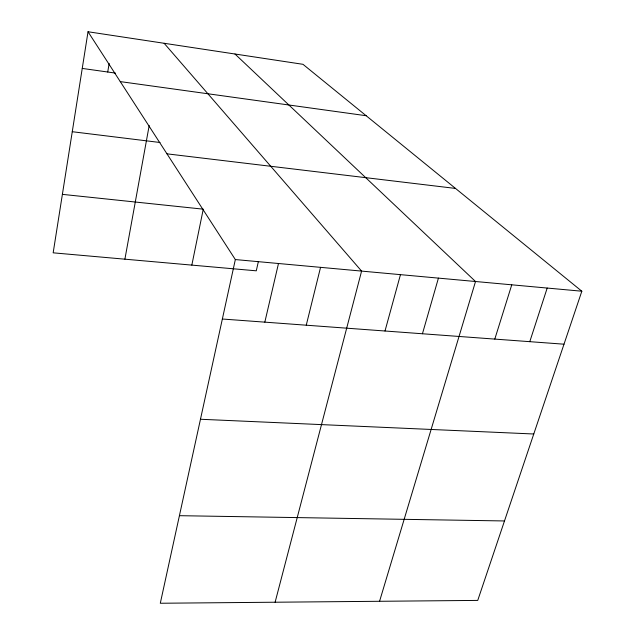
<?xml version="1.0" encoding="UTF-8"?>
<svg xmlns="http://www.w3.org/2000/svg" width="635" height="635" viewBox="0 0 635 635"><rect width="100%" height="100%" fill="white"/><g stroke="black" fill="none" stroke-linecap="round" stroke-linejoin="round"><path stroke-width="0.95" d="M88.027 31.75L235.339 259.564L160.298 603.25L477.742 600.408L581.835 291.219L302.974 64.31L88.027 31.75L53.165 252.825L256.278 270.82L258.389 261.461M107.728 72.017L109.157 63.405M124.897 259.183L149.185 125.532M191.833 265.113L203.263 209.169L62.389 194.358M264.827 322.143L278.487 263.509M306.253 325.199L320.556 267.351M275.114 602.226L361.593 271.097L164.132 43.275M385 331.002L400.463 274.653M422.442 333.756L438.428 278.122M379.563 601.289L475.52 281.511L234.966 54.007M494.8 339.09L511.762 284.821M529.78 341.67L547.195 288.06M179.411 515.683L504.492 520.954M200.469 419.259L533.765 433.999M222.361 319.016L563.999 344.194M235.339 259.564L581.835 291.219M166.973 153.837L455.509 188.428M72.263 131.715L160.02 142.494M120.261 81.605L366.157 115.721M82.24 68.421L115.459 73.104"/></g></svg>
